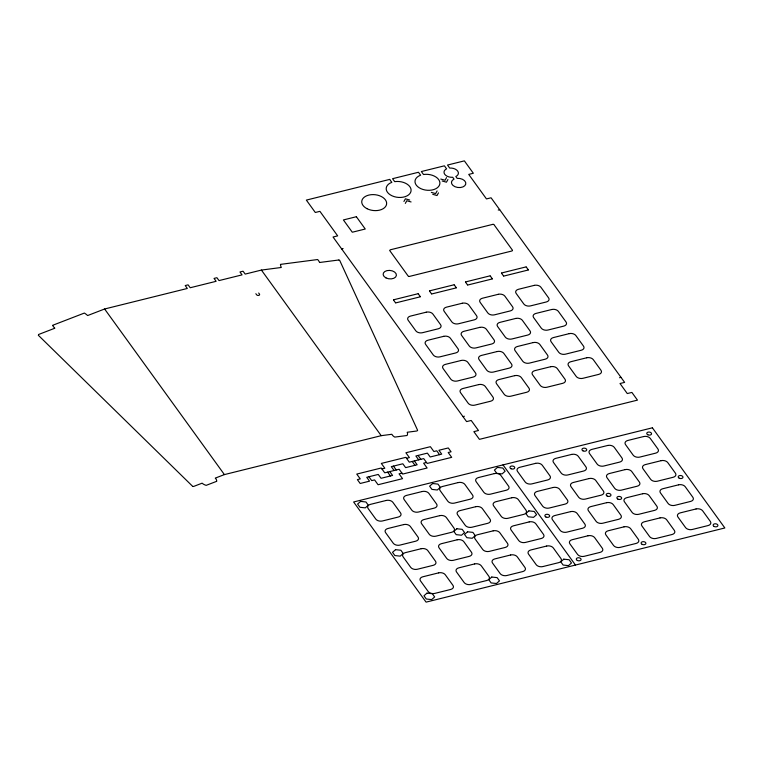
<?xml version="1.0" encoding="UTF-8"?>
<svg xmlns="http://www.w3.org/2000/svg" width="763" height="763" viewBox="0 0 763 763"><rect width="100%" height="100%" fill="white"/><g stroke="black" fill="none" stroke-linecap="round" stroke-linejoin="round"><path stroke-width="1.14" d="M403.932 201.461L405.411 198.809L409.693 200.03M405.325 203.387L406.813 200.745L411.085 201.957M437.104 190.95L435.616 193.592L431.343 192.381M446.536 177.617L445.048 180.268L440.776 179.047M438.496 192.877L437.008 195.528L432.735 194.307M447.929 179.553L446.45 182.195L442.168 180.984M38.493 334.528L54.841 328.214A20.076 12.771 6 0 1 52.561 325.343L84.378 313.059A20.076 12.771 6 0 1 87.611 315.558L104.607 308.996L187.326 288.462L185.228 285.562L188.108 284.847L190.206 287.746L216.129 281.309L214.041 278.419L216.921 277.703L219.01 280.593L242.052 274.88L239.963 271.981L243.073 271.208L245.171 274.098L261.404 270.073L281.28 267.479A20.076 12.771 6 0 1 280.46 264.38L317.656 259.534A20.076 12.771 6 0 1 319.602 262.491L338.705 260.002M193.659 486.432L202.147 483.16A8.031 5.103 6 0 0 206.21 485.344L216.711 481.31A8.031 5.103 6 0 0 215.271 478.115L224.408 474.596L381.204 435.673L391.877 434.271A8.031 5.103 6 0 0 394.795 437.094L407.06 435.492A8.031 5.103 6 0 0 407.204 432.259L417.103 430.961M341.671 248.929L343.112 248.566M498.258 210.054L499.698 209.701M390.065 249.863L492.908 224.332M409.302 276.454L512.145 250.932M393.536 299.802L418.019 293.726M429.54 290.865L454.023 284.79M465.544 281.929L490.027 275.853M501.549 272.992L526.031 266.907M395.768 302.892L420.251 296.817M431.772 293.955L456.255 287.88M467.776 285.019L492.259 278.943M503.78 276.082L528.263 269.997M462.969 416.588L464.409 416.236M619.556 377.723L620.996 377.361M406.517 458.315L409.397 457.6L405.897 452.764L430.389 446.689L433.88 451.515L436.76 450.799L439.555 454.662M381.948 468.968L384.829 468.253L381.328 463.427L405.811 457.342L409.311 462.178L423.713 458.601L427.204 463.427L451.686 457.352L448.196 452.516L451.076 451.801L448.282 447.948L438.916 450.265L441.71 454.128L430.189 456.989L427.394 453.127L415.873 455.988L418.668 459.851M426.507 462.464L423.627 463.179L427.118 468.005L402.635 474.081L399.144 469.255L384.743 472.831L381.242 468.005L356.76 474.081L360.26 478.906L357.38 479.622L360.174 483.484L369.53 481.157L366.736 477.295L378.257 474.433L381.052 478.296L392.573 475.435L389.779 471.582M401.939 473.117L399.059 473.833L402.549 478.659L378.066 484.734L374.576 479.908L371.695 480.623L368.901 476.761M193.373 486.489L192.829 486.412M493.117 224.303L493.68 224.417M409.035 276.492L408.539 276.387M338.886 259.992L339.392 260.107M38.293 335.224L192.543 486.231M526.241 266.974L528.339 269.873M493.976 224.637L512.507 250.264M501.472 273.125L503.57 276.015M490.237 275.91L492.335 278.81M465.468 282.062L467.566 284.952M454.233 284.847L456.331 287.746M429.464 290.999L431.562 293.898M389.693 250.531L408.234 276.149M418.229 293.784L420.327 296.683M393.46 299.935L395.558 302.835M503.008 464.886L575.464 565.049M418.038 455.454L420.833 459.316M414.347 460.919L417.142 464.781L405.62 467.643L402.826 463.78L391.305 466.641L394.099 470.504M412.192 461.462L414.986 465.325M261.404 270.073L381.204 435.673M393.47 466.107L396.264 469.97M258.667 293.011L259.458 294.098A1.564 1.001 6 0 1 258.733 295.386A1.564 1.001 6 0 1 256.645 294.795L255.853 293.707M387.623 472.116L390.418 475.978M104.607 308.996L224.408 474.596M339.707 260.402L417.638 430.351M360.613 501.396L357.609 504.047L359.945 507.281L365.296 507.862L368.3 505.211L365.963 501.978L360.613 501.396M432.621 483.523L429.617 486.174L431.953 489.407L437.304 489.989L440.308 487.328L437.972 484.095L432.621 483.523M395.539 549.675L392.535 552.326L394.872 555.559L400.222 556.141L403.226 553.49L400.89 550.257L395.539 549.675M497.428 467.433L494.424 470.084L496.761 473.318L502.111 473.899L505.116 471.248L502.779 468.015L497.428 467.433M456.856 528.759L453.851 531.41L456.188 534.644L461.529 535.225L464.543 532.574L462.197 529.341L456.856 528.759M467.547 531.801L464.543 534.453L466.88 537.686L472.23 538.268L475.235 535.616L472.898 532.383L467.547 531.801M426.975 593.128L423.97 595.779L426.307 599.012L431.648 599.594L434.662 596.943L432.316 593.709L426.975 593.128M528.864 510.886L525.86 513.537L528.196 516.77L533.547 517.352L536.551 514.691L534.214 511.458L528.864 510.886M491.782 577.038L488.778 579.689L491.114 582.922L496.465 583.504L499.469 580.853L497.133 577.62L491.782 577.038M563.79 559.165L560.786 561.816L563.123 565.049L568.473 565.631L571.477 562.98L569.141 559.746L563.79 559.165M389.683 179.41L306.344 200.097L315.31 212.486L319.916 211.341L337.666 235.872L333.049 237.016L466.594 421.605L471.21 420.461L478.468 430.504L473.861 431.648L479.431 439.354L637.458 400.127L631.888 392.42L627.281 393.565L620.014 383.522L624.62 382.377L491.076 197.789L486.47 198.933L468.73 174.403L473.337 173.258L464.371 160.869L447.519 165.046L449.712 168.07A7.229 4.597 6 0 1 457.686 171.074A7.229 4.597 6 0 1 455.816 176.511L457.142 178.351A7.229 4.597 6 0 1 465.754 184.102A7.229 4.597 6 0 1 455.091 186.744A7.229 4.597 6 0 1 454.033 179.124L452.697 177.283A7.229 4.597 6 0 1 444.724 174.288A7.229 4.597 6 0 1 446.593 168.852L444.409 165.819L421.367 171.541L423.503 174.508A12.494 7.945 6 0 1 439.822 183.997A12.494 7.945 6 0 1 420.918 188.69A12.494 7.945 6 0 1 420.623 175.213L418.486 172.257L392.564 178.695L394.7 181.651A12.494 7.945 6 0 1 411.019 191.151A12.494 7.945 6 0 1 392.115 195.843A12.494 7.945 6 0 1 391.82 182.367L389.683 179.41M356.369 216.721L343.407 219.944L352.296 232.229L365.258 229.014L356.369 216.721M426.269 312.181L410.427 316.111A4.979 3.166 6 0 0 408.129 320.212L415.816 330.837A4.979 3.166 6 0 0 422.444 332.716L438.286 328.786A4.979 3.166 6 0 0 440.585 324.685L432.898 314.06A4.979 3.166 6 0 0 426.269 312.181M462.273 303.235L446.431 307.174A4.979 3.166 6 0 0 444.133 311.275L451.82 321.9A4.979 3.166 6 0 0 458.449 323.779L474.29 319.85A4.979 3.166 6 0 0 476.589 315.748L468.902 305.124A4.979 3.166 6 0 0 462.273 303.235M498.277 294.299L482.435 298.238A4.979 3.166 6 0 0 480.137 302.339L487.824 312.954A4.979 3.166 6 0 0 494.453 314.842L510.294 310.913A4.979 3.166 6 0 0 512.593 306.812L504.906 296.187A4.979 3.166 6 0 0 498.277 294.299M534.281 285.362L518.439 289.301A4.979 3.166 6 0 0 516.141 293.402L523.828 304.017A4.979 3.166 6 0 0 530.457 305.906L546.298 301.976A4.979 3.166 6 0 0 548.597 297.875L540.919 287.25A4.979 3.166 6 0 0 534.281 285.362M443.732 336.321L427.89 340.25A4.979 3.166 6 0 0 425.592 344.351L433.279 354.976A4.979 3.166 6 0 0 439.908 356.855L455.749 352.926A4.979 3.166 6 0 0 458.048 348.825L450.361 338.2A4.979 3.166 6 0 0 443.732 336.321M479.736 327.384L463.894 331.314A4.979 3.166 6 0 0 461.596 335.415L469.283 346.04A4.979 3.166 6 0 0 475.912 347.918L491.754 343.989A4.979 3.166 6 0 0 494.052 339.888L486.365 329.263A4.979 3.166 6 0 0 479.736 327.384M515.74 318.438L499.899 322.377A4.979 3.166 6 0 0 497.6 326.478L505.287 337.093A4.979 3.166 6 0 0 511.916 338.982L527.758 335.052A4.979 3.166 6 0 0 530.056 330.951L522.378 320.326A4.979 3.166 6 0 0 515.74 318.438M551.744 309.501L535.903 313.44A4.979 3.166 6 0 0 533.604 317.542L541.291 328.157A4.979 3.166 6 0 0 547.92 330.045L563.762 326.116A4.979 3.166 6 0 0 566.06 322.015L558.382 311.39A4.979 3.166 6 0 0 551.744 309.501M461.195 360.46L445.354 364.39A4.979 3.166 6 0 0 443.055 368.491L450.742 379.116A4.979 3.166 6 0 0 457.371 380.995L473.213 377.065A4.979 3.166 6 0 0 475.511 372.964L467.824 362.339A4.979 3.166 6 0 0 461.195 360.46M497.199 351.524L481.358 355.453A4.979 3.166 6 0 0 479.059 359.554L486.746 370.179A4.979 3.166 6 0 0 493.375 372.058L509.217 368.128A4.979 3.166 6 0 0 511.515 364.027L503.838 353.403A4.979 3.166 6 0 0 497.199 351.524M533.203 342.577L517.362 346.516A4.979 3.166 6 0 0 515.063 350.618L522.75 361.233A4.979 3.166 6 0 0 529.379 363.121L545.221 359.192A4.979 3.166 6 0 0 547.519 355.091L539.842 344.466A4.979 3.166 6 0 0 533.203 342.577M569.208 333.641L553.366 337.58A4.979 3.166 6 0 0 551.067 341.681L558.754 352.296A4.979 3.166 6 0 0 565.383 354.185L581.225 350.255A4.979 3.166 6 0 0 583.523 346.154L575.846 335.529A4.979 3.166 6 0 0 569.208 333.641M478.659 384.6L462.817 388.529A4.979 3.166 6 0 0 460.518 392.63L468.205 403.255A4.979 3.166 6 0 0 474.834 405.134L490.676 401.204A4.979 3.166 6 0 0 492.974 397.103L485.297 386.479A4.979 3.166 6 0 0 478.659 384.6M514.663 375.663L498.821 379.592A4.979 3.166 6 0 0 496.522 383.694L504.209 394.318A4.979 3.166 6 0 0 510.838 396.197L526.68 392.268A4.979 3.166 6 0 0 528.978 388.167L521.301 377.542A4.979 3.166 6 0 0 514.663 375.663M550.667 366.717L534.825 370.656A4.979 3.166 6 0 0 532.526 374.757L540.214 385.372A4.979 3.166 6 0 0 546.842 387.261L562.684 383.331A4.979 3.166 6 0 0 564.982 379.23L557.305 368.605A4.979 3.166 6 0 0 550.667 366.717M586.671 357.78L570.829 361.719A4.979 3.166 6 0 0 568.53 365.82L576.218 376.436A4.979 3.166 6 0 0 582.846 378.324L598.688 374.395A4.979 3.166 6 0 0 600.986 370.293L593.309 359.669A4.979 3.166 6 0 0 586.671 357.78M652.394 427.805L353.622 501.978L426.078 602.131L724.85 527.967L652.394 427.805M386.25 500.442L370.408 504.372A4.979 3.166 6 0 0 368.109 508.473L375.797 519.098A4.979 3.166 6 0 0 382.425 520.976L398.267 517.047A4.979 3.166 6 0 0 400.565 512.946L392.878 502.321A4.979 3.166 6 0 0 386.25 500.442M422.254 491.506L406.412 495.435A4.979 3.166 6 0 0 404.113 499.536L411.801 510.161A4.979 3.166 6 0 0 418.429 512.04L434.271 508.11A4.979 3.166 6 0 0 436.57 504.009L428.882 493.384A4.979 3.166 6 0 0 422.254 491.506M458.258 482.559L442.416 486.498A4.979 3.166 6 0 0 440.117 490.599L447.805 501.215A4.979 3.166 6 0 0 454.433 503.103L470.275 499.174A4.979 3.166 6 0 0 472.574 495.073L464.896 484.448A4.979 3.166 6 0 0 458.258 482.559M494.262 473.623L478.42 477.562A4.979 3.166 6 0 0 476.122 481.663L483.809 492.278A4.979 3.166 6 0 0 490.437 494.166L506.279 490.237A4.979 3.166 6 0 0 508.578 486.136L500.9 475.511A4.979 3.166 6 0 0 494.262 473.623M535.636 463.351L519.794 467.29A4.979 3.166 6 0 0 517.495 471.391L525.182 482.006A4.979 3.166 6 0 0 531.811 483.895L547.653 479.965A4.979 3.166 6 0 0 549.951 475.864L542.274 465.239A4.979 3.166 6 0 0 535.636 463.351M571.64 454.414L555.798 458.353A4.979 3.166 6 0 0 553.499 462.454L561.187 473.07A4.979 3.166 6 0 0 567.815 474.958L583.657 471.029A4.979 3.166 6 0 0 585.955 466.927L578.278 456.303A4.979 3.166 6 0 0 571.64 454.414M607.644 445.478L591.802 449.417A4.979 3.166 6 0 0 589.503 453.518L597.191 464.133A4.979 3.166 6 0 0 603.819 466.021L619.661 462.092A4.979 3.166 6 0 0 621.959 457.981L614.282 447.366A4.979 3.166 6 0 0 607.644 445.478M643.648 436.541L627.806 440.47A4.979 3.166 6 0 0 625.507 444.571L633.195 455.196A4.979 3.166 6 0 0 639.823 457.085L655.665 453.146A4.979 3.166 6 0 0 657.964 449.045L650.286 438.429A4.979 3.166 6 0 0 643.648 436.541M403.713 524.582L387.871 528.511A4.979 3.166 6 0 0 385.573 532.612L393.26 543.237A4.979 3.166 6 0 0 399.888 545.116L415.73 541.186A4.979 3.166 6 0 0 418.029 537.085L410.341 526.46A4.979 3.166 6 0 0 403.713 524.582M439.717 515.645L423.875 519.574A4.979 3.166 6 0 0 421.577 523.676L429.264 534.3A4.979 3.166 6 0 0 435.892 536.179L451.734 532.25A4.979 3.166 6 0 0 454.033 528.149L446.355 517.524A4.979 3.166 6 0 0 439.717 515.645M475.721 506.699L459.879 510.638A4.979 3.166 6 0 0 457.581 514.739L465.268 525.354A4.979 3.166 6 0 0 471.896 527.243L487.738 523.313A4.979 3.166 6 0 0 490.037 519.212L482.359 508.587A4.979 3.166 6 0 0 475.721 506.699M511.725 497.762L495.883 501.701A4.979 3.166 6 0 0 493.585 505.802L501.272 516.417A4.979 3.166 6 0 0 507.9 518.306L523.742 514.376A4.979 3.166 6 0 0 526.041 510.275L518.363 499.651A4.979 3.166 6 0 0 511.725 497.762M553.099 487.49L537.257 491.429A4.979 3.166 6 0 0 534.958 495.53L542.646 506.146A4.979 3.166 6 0 0 549.274 508.034L565.116 504.105A4.979 3.166 6 0 0 567.414 500.003L559.737 489.379A4.979 3.166 6 0 0 553.099 487.49M589.103 478.554L573.261 482.493A4.979 3.166 6 0 0 570.962 486.594L578.65 497.209A4.979 3.166 6 0 0 585.278 499.097L601.12 495.168A4.979 3.166 6 0 0 603.419 491.067L595.741 480.442A4.979 3.166 6 0 0 589.103 478.554M625.107 469.617L609.265 473.556A4.979 3.166 6 0 0 606.966 477.657L614.654 488.272A4.979 3.166 6 0 0 621.282 490.161L637.124 486.231A4.979 3.166 6 0 0 639.423 482.121L631.745 471.505A4.979 3.166 6 0 0 625.107 469.617M661.12 460.68L645.279 464.61A4.979 3.166 6 0 0 642.971 468.711L650.658 479.336A4.979 3.166 6 0 0 657.286 481.224L673.128 477.285A4.979 3.166 6 0 0 675.427 473.184L667.749 462.569A4.979 3.166 6 0 0 661.12 460.68M421.176 548.721L405.334 552.65A4.979 3.166 6 0 0 403.036 556.752L410.723 567.376A4.979 3.166 6 0 0 417.351 569.255L433.193 565.326A4.979 3.166 6 0 0 435.492 561.225L427.814 550.6A4.979 3.166 6 0 0 421.176 548.721M457.18 539.784L441.338 543.714A4.979 3.166 6 0 0 439.04 547.815L446.727 558.44A4.979 3.166 6 0 0 453.356 560.319L469.197 556.389A4.979 3.166 6 0 0 471.496 552.288L463.818 541.663A4.979 3.166 6 0 0 457.18 539.784M493.184 530.838L477.342 534.777A4.979 3.166 6 0 0 475.044 538.878L482.731 549.494A4.979 3.166 6 0 0 489.36 551.382L505.201 547.452A4.979 3.166 6 0 0 507.5 543.351L499.822 532.727A4.979 3.166 6 0 0 493.184 530.838M529.188 521.902L513.346 525.841A4.979 3.166 6 0 0 511.048 529.942L518.735 540.557A4.979 3.166 6 0 0 525.364 542.445L541.205 538.516A4.979 3.166 6 0 0 543.504 534.415L535.826 523.79A4.979 3.166 6 0 0 529.188 521.902M570.562 511.63L554.72 515.569A4.979 3.166 6 0 0 552.422 519.67L560.109 530.285A4.979 3.166 6 0 0 566.737 532.173L582.579 528.244A4.979 3.166 6 0 0 584.878 524.143L577.2 513.518A4.979 3.166 6 0 0 570.562 511.63M606.566 502.693L590.724 506.632A4.979 3.166 6 0 0 588.426 510.733L596.113 521.348A4.979 3.166 6 0 0 602.741 523.237L618.583 519.307A4.979 3.166 6 0 0 620.882 515.206L613.204 504.581A4.979 3.166 6 0 0 606.566 502.693M642.58 493.756L626.738 497.695A4.979 3.166 6 0 0 624.43 501.796L632.117 512.412A4.979 3.166 6 0 0 638.745 514.3L654.587 510.371A4.979 3.166 6 0 0 656.886 506.26L649.208 495.645A4.979 3.166 6 0 0 642.58 493.756M678.584 484.82L662.742 488.749A4.979 3.166 6 0 0 660.434 492.85L668.121 503.475A4.979 3.166 6 0 0 674.75 505.364L690.591 501.425A4.979 3.166 6 0 0 692.89 497.323L685.212 486.708A4.979 3.166 6 0 0 678.584 484.82M438.639 572.86L422.797 576.79A4.979 3.166 6 0 0 420.499 580.891L428.186 591.516A4.979 3.166 6 0 0 434.815 593.395L450.656 589.465A4.979 3.166 6 0 0 452.955 585.364L445.277 574.739A4.979 3.166 6 0 0 438.639 572.86M474.643 563.924L458.801 567.853A4.979 3.166 6 0 0 456.503 571.954L464.19 582.579A4.979 3.166 6 0 0 470.819 584.458L486.66 580.529A4.979 3.166 6 0 0 488.959 576.427L481.281 565.803A4.979 3.166 6 0 0 474.643 563.924M510.657 554.978L494.805 558.917A4.979 3.166 6 0 0 492.507 563.018L500.194 573.633A4.979 3.166 6 0 0 506.823 575.521L522.665 571.592A4.979 3.166 6 0 0 524.963 567.491L517.285 556.866A4.979 3.166 6 0 0 510.657 554.978M546.661 546.041L530.819 549.98A4.979 3.166 6 0 0 528.511 554.081L536.198 564.696A4.979 3.166 6 0 0 542.827 566.585L558.669 562.655A4.979 3.166 6 0 0 560.967 558.554L553.289 547.929A4.979 3.166 6 0 0 546.661 546.041M588.025 535.769L572.183 539.708A4.979 3.166 6 0 0 569.885 543.809L577.572 554.434A4.979 3.166 6 0 0 584.2 556.313L600.042 552.383A4.979 3.166 6 0 0 602.341 548.282L594.663 537.657A4.979 3.166 6 0 0 588.025 535.769M624.039 526.832L608.197 530.771A4.979 3.166 6 0 0 605.889 534.873L613.576 545.488A4.979 3.166 6 0 0 620.205 547.376L636.046 543.447A4.979 3.166 6 0 0 638.345 539.346L630.667 528.721A4.979 3.166 6 0 0 624.039 526.832M660.043 517.896L644.201 521.835A4.979 3.166 6 0 0 641.902 525.936L649.58 536.551A4.979 3.166 6 0 0 656.209 538.44L672.05 534.51A4.979 3.166 6 0 0 674.349 530.409L666.671 519.784A4.979 3.166 6 0 0 660.043 517.896M696.047 508.959L680.205 512.889A4.979 3.166 6 0 0 677.906 516.99L685.584 527.615A4.979 3.166 6 0 0 692.213 529.503L708.054 525.564A4.979 3.166 6 0 0 710.353 521.463L702.675 510.848A4.979 3.166 6 0 0 696.047 508.959M545.888 516.999A2.413 1.536 6 0 0 549.656 516.103A2.413 1.536 6 0 0 546.251 514.367A2.413 1.536 6 0 0 545.888 516.999M647.816 434.776A2.413 1.536 6 0 0 651.554 433.832A2.413 1.536 6 0 0 648.102 432.135A2.413 1.536 6 0 0 647.816 434.776M714.178 526.499A2.413 1.536 6 0 0 717.916 525.564A2.413 1.536 6 0 0 714.464 523.866A2.413 1.536 6 0 0 714.178 526.499M510.962 468.72A2.413 1.536 6 0 0 514.729 467.824A2.413 1.536 6 0 0 511.324 466.088A2.413 1.536 6 0 0 510.962 468.72M577.324 560.452A2.413 1.536 6 0 0 581.091 559.556A2.413 1.536 6 0 0 577.686 557.82A2.413 1.536 6 0 0 577.324 560.452M679.251 478.22A2.413 1.536 6 0 0 682.98 477.285A2.413 1.536 6 0 0 679.537 475.587A2.413 1.536 6 0 0 679.251 478.22M617.896 499.126A2.413 1.536 6 0 0 621.664 498.229A2.413 1.536 6 0 0 618.259 496.494A2.413 1.536 6 0 0 617.896 499.126M582.97 450.847A2.413 1.536 6 0 0 586.737 449.951A2.413 1.536 6 0 0 583.333 448.215A2.413 1.536 6 0 0 582.97 450.847M607.243 496.103A2.413 1.536 6 0 0 610.972 495.158A2.413 1.536 6 0 0 607.529 493.461A2.413 1.536 6 0 0 607.243 496.103M642.169 544.381A2.413 1.536 6 0 0 645.899 543.447A2.413 1.536 6 0 0 642.456 541.74A2.413 1.536 6 0 0 642.169 544.381M385.973 277.904A6.667 4.235 6 0 0 396.398 275.433A6.667 4.235 6 0 0 386.965 270.627A6.667 4.235 6 0 0 385.973 277.904M367.06 208.709A12.494 7.945 6 0 0 386.603 204.074A12.494 7.945 6 0 0 368.92 195.061A12.494 7.945 6 0 0 367.06 208.709"/></g></svg>
